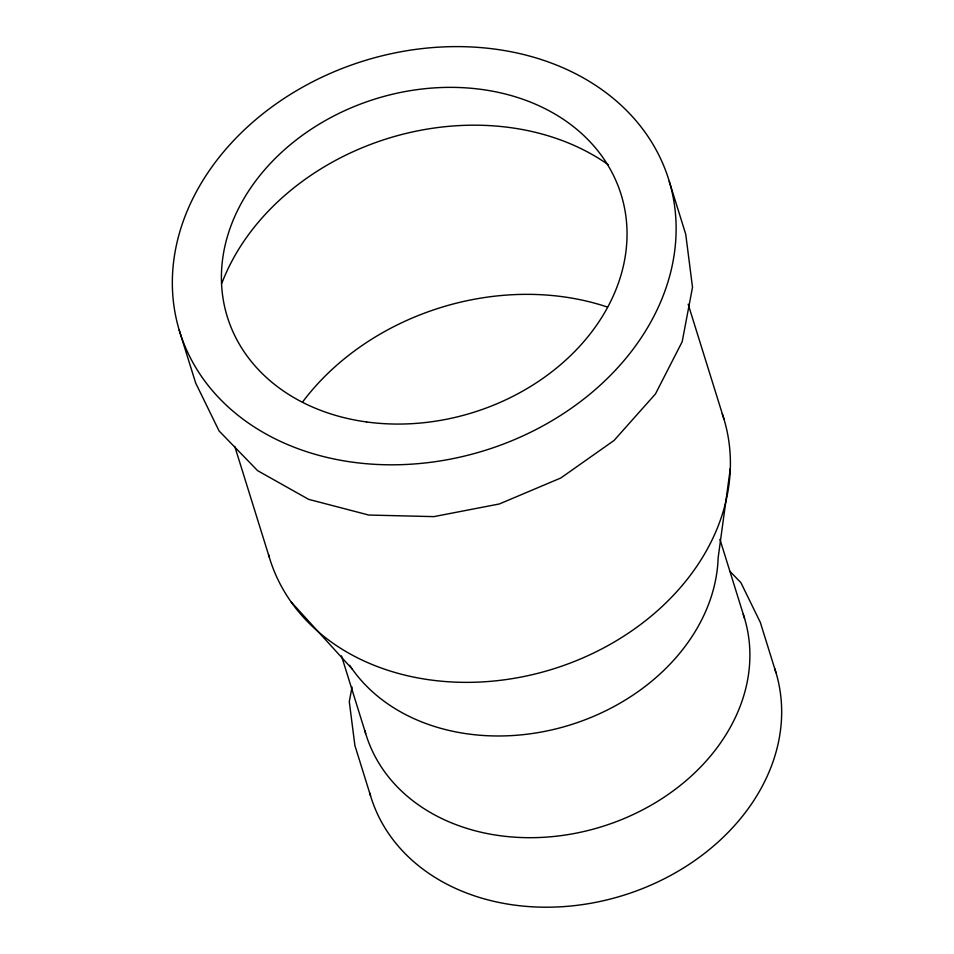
<?xml version="1.0" encoding="UTF-8"?>
<svg xmlns="http://www.w3.org/2000/svg" width="954" height="954" viewBox="0 0 954 954"><rect width="100%" height="100%" fill="white"/><g stroke="black" fill="none" stroke-linecap="round" stroke-linejoin="round"><path stroke-width="1.43" d="M730.311 468.545L718.147 557.804A197.991 157.708 -17.3 0 1 566.056 726.173A197.991 157.708 -17.3 0 1 349.665 665.32M352.05 687.047L349.283 701.607L354.9 745.551L370.557 795.803M729.548 570.969L740.876 582.62L760.314 622.366L775.96 672.618M291.065 601.867L352.181 669.004M669.267 181.355A256.077 203.977 -17.3 0 1 352.288 462.141A256.077 203.977 -17.3 0 1 251.129 123.638A256.077 203.977 -17.3 0 1 669.267 181.355L685.735 234.255L692.509 287.273L682.182 341.735L655.434 393.978L614.054 440.462L560.821 477.99L499.336 503.974L433.808 516.627L368.757 515.041L308.655 499.359L257.604 470.656L219.086 430.958L195.653 382.971L179.185 330.072M688.168 304.219L724.038 419.355M719.936 539.344L744.573 618.454M341.496 655.887L365.692 733.578M234.791 446.46L269.326 557.339M722.273 413.857A237.594 189.25 -17.3 0 1 552.604 669.148A237.594 189.25 -17.3 0 1 268.527 554.572M302.49 402.123A237.594 189.25 -17.3 0 1 606.994 306.914M221.9 283.088A237.594 189.25 -17.3 0 1 608.127 164.625M743.238 614.281A197.991 157.708 -17.3 0 1 601.258 826.832A197.991 157.708 -17.3 0 1 364.893 730.776M774.636 668.432A211.86 168.751 -17.3 0 1 622.557 895.603A211.86 168.751 -17.3 0 1 369.747 793.001M366.574 421.954A206.171 164.219 -17.3 0 0 621.448 195.63A206.171 164.219 -17.3 0 0 284.65 149.563A206.171 164.219 -17.3 0 0 366.574 421.954"/></g></svg>
